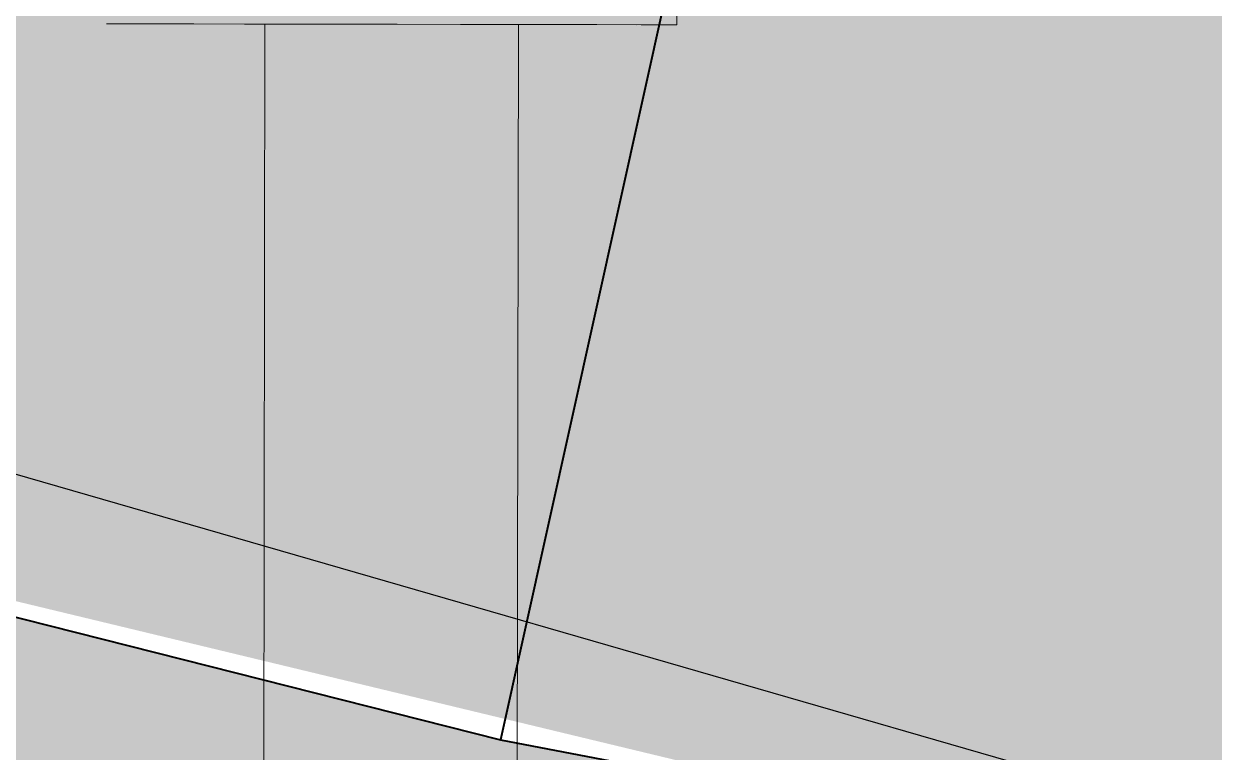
# Model space of a CAD drawing. Header units: metres. Extents: x -355 to -223, y 3 to 561.
# Drawn here: x -251.1686 to -251.0935, y 509.3321 to 509.378 of the extents above; entities that cross this region are included whole.
import ezdxf

# ---------------------------------------------------------------- set-up
doc = ezdxf.new("R2010")
doc.units = ezdxf.units.M
doc.linetypes.add('JacobsDash', pattern=[0.0045, 0.003, -0.0015])
for name, color, linetype, lineweight in [('A-DETL-GENF', 7, 'Continuous', 9), ('A-FLOR', 7, 'Continuous', 40), ('S-FSTN', 7, 'Continuous', 15)]:
    doc.layers.add(name, color=color, linetype=linetype, lineweight=lineweight)

# ---------------------------------------------------------------- blocks, each defined once
blk = doc.blocks.new('T2DPAA-T2D-C3S-RW-M2D-100010_dwg-40802999-DRG-2873035 - CONSTRUCTION SEQUENCE STAGE A9')
at = {"color": 254, "lineweight": 25, "true_color": 0xe3e3e3, "flags": 128}
blk.add_lwpolyline([(23.103722, -624.557081), (23.056466, -624.624362), (22.899819, -624.976138), (22.813693, -625.351461), (22.808589, -625.394509), (22.801299, -625.73634), (22.806363, -625.767482)], dxfattribs=at)
blk = doc.blocks.new('T2DPAA-T2D-PWC-RW-M2D-100010_RoadDesign_rvt-1-DRG-2873035 - CONSTRUCTION SEQUENCE STAGE A9')
at = {"color": 254, "lineweight": 25, "true_color": 0xd0d0d0, "rotation": 75.11694444444437}
blk.add_blockref('T2DPAA-T2D-C3S-RW-M2D-100010_dwg-40802999-DRG-2873035 - CONSTRUCTION SEQUENCE STAGE A9', (-1722.337041, 648.010456), dxfattribs=at)
blk = doc.blocks.new('20_BR04_Wall_Panel_Bracket_Connection - 20_BR04_Wall_Panel_Bracket_Connection-V219-DRG-2873035 - CONSTRUCTION SEQUENCE STAGE A9')
at = {"layer": 'S-FSTN', "color": 254, "linetype": 'JacobsDash', "lineweight": 9, "true_color": 0xe7e2dd}
for p, q in [((-1111.768377, 509.377988), (-1111.768278, 509.437988)), ((-1111.804374, 509.378048), (-1111.803675, 509.378047)), ((-1111.803675, 509.378047), (-1111.801798, 509.378044)), ((-1111.802127, 509.378044), (-1111.799335, 509.37804)), ((-1111.801798, 509.378044), (-1111.79887, 509.378039)), ((-1111.799335, 509.37804), (-1111.795659, 509.378034)), ((-1111.79887, 509.378039), (-1111.795091, 509.378033)), ((-1111.795659, 509.378034), (-1111.791352, 509.378026)), ((-1111.795091, 509.378033), (-1111.790718, 509.378025)), ((-1111.794377, 509.378031), (-1111.794457, 509.329628)), ((-1111.791352, 509.378026), (-1111.786705, 509.378019)), ((-1111.790718, 509.378025), (-1111.786049, 509.378018)), ((-1111.786049, 509.378018), (-1111.781402, 509.37801)), ((-1111.785993, 509.378018), (-1111.782036, 509.378011)), ((-1111.782036, 509.378011), (-1111.777662, 509.378004)), ((-1111.781402, 509.37801), (-1111.777094, 509.378003)), ((-1111.778458, 509.328839), (-1111.778377, 509.378005)), ((-1111.777662, 509.378004), (-1111.773883, 509.377998)), ((-1111.777094, 509.378003), (-1111.773419, 509.377997)), ((-1111.773883, 509.377998), (-1111.770955, 509.377993)), ((-1111.773419, 509.377997), (-1111.770627, 509.377992)), ((-1111.770627, 509.377992), (-1111.768908, 509.377989)), ((-1111.768908, 509.377989), (-1111.768377, 509.377988))]:
    blk.add_line(p, q, dxfattribs=at)

msp = doc.modelspace()

# ---------------------------------------------------------------- hatches: boundary and pattern name
at = {"layer": 'A-DETL-GENF', "true_color": 0xc0c0c0, "transparency": 33554611}
h = msp.add_hatch(color=9, dxfattribs=at)
h.paths.add_polyline_path([(-275.442967, 509.177707), (-275.369532, 509.599211), (-275.932709, 509.600262), (-276.006234, 509.178242), (-275.54424, 509.177803)])
h.paths.add_polyline_path([(-251.110702, 509.32752), (-251.138512, 509.332836), (-251.252579, 509.361698), (-251.39937, 509.410481), (-251.49608, 509.448998), (-251.590044, 509.492085), (-251.706839, 509.55504), (-254.986398, 509.561162), (-254.89473, 509.537408), (-254.75367, 509.512929), (-254.611084, 509.500045), (-251.138512, 509.328891)])
h.paths.add_polyline_path([(-269.907561, 544.183608), (-269.3442, 544.183613), (-269.270607, 544.606024), (-269.833874, 544.606559), (-269.89389, 544.262074)])
h.paths.add_polyline_path([(-250.565491, 544.18362), (-250.002131, 544.18362), (-249.931738, 544.587665), (-250.495005, 544.588199), (-250.560506, 544.212233)])
h = msp.add_hatch(color=9, dxfattribs=at)
h.paths.add_polyline_path([(-250.804197, 509.312413), (-250.768863, 509.515222), (-250.941305, 509.594681), (-251.10838, 509.68488), (-251.269421, 509.785458), (-251.423783, 509.896012), (-254.544641, 510.012903), (-254.669941, 510.044938), (-254.791876, 510.088042), (-254.909471, 510.141871), (-255.03332, 510.214025), (-255.12792, 510.279898), (-255.227025, 510.36299), (-255.318308, 510.454607), (-255.401038, 510.554015), (-255.474553, 510.660419), (-255.538265, 510.772967), (-255.591664, 510.890758), (-255.635912, 511.019164), (-255.669618, 511.161733), (-255.686142, 511.266002), (-255.694888, 511.395036), (-255.692067, 511.524335), (-250.002131, 544.18362), (-250.565491, 544.18362), (-250.575054, 544.128734), (-250.575055, 544.128727), (-256.254178, 511.524335), (-256.266055, 511.44769), (-256.276356, 511.304894), (-256.272815, 511.138266), (-256.260791, 511.01285), (-256.23723, 510.878137), (-256.201134, 510.739595), (-256.15385, 510.604461), (-256.095693, 510.473638), (-256.02705, 510.347999), (-255.948381, 510.228383), (-255.86021, 510.115588), (-255.763126, 510.010366), (-255.657776, 509.913421), (-255.544865, 509.825399), (-255.425145, 509.746887), (-255.299415, 509.678411), (-255.167114, 509.619938), (-255.017137, 509.569127), (-254.986398, 509.561162), (-251.706839, 509.55504), (-251.686013, 509.542484), (-251.581847, 509.48778), (-251.474639, 509.439303), (-251.364755, 509.397227), (-251.252579, 509.361698), (-251.110702, 509.32752), (-250.852778, 509.314808)])
h.paths.add_polyline_path([(-252.616773, 509.661458), (-252.616773, 509.661463), (-252.610888, 509.661458)])
h.paths.add_polyline_path([(-273.437813, 520.686955), (-269.344201, 544.183608), (-269.907561, 544.183608), (-274.001173, 520.686955)])
h.paths.add_polyline_path([(-269.775572, 544.110965), (-269.775588, 544.110969), (-269.771638, 544.110969)])

# ---------------------------------------------------------------- linework, layer by layer
at = {"layer": 'A-FLOR', "color": 254, "true_color": 0xdddddd}
for p, q in [((-251.096161, 509.523711), (-251.138512, 509.332836)), ((-251.252579, 509.361698), (-251.138512, 509.332836)), ((-251.138512, 509.332836), (-251.110702, 509.32752))]:
    msp.add_line(p, q, dxfattribs=at)

# ---------------------------------------------------------------- block references
at = {"lineweight": 5}
msp.add_blockref('T2DPAA-T2D-PWC-RW-M2D-100010_RoadDesign_rvt-1-DRG-2873035 - CONSTRUCTION SEQUENCE STAGE A9', (860.640995, 0), dxfattribs=at)
at = {"layer": 'S-FSTN', "color": 254, "linetype": 'JacobsDash', "lineweight": 9, "true_color": 0xe7e2dd}
msp.add_blockref('20_BR04_Wall_Panel_Bracket_Connection - 20_BR04_Wall_Panel_Bracket_Connection-V219-DRG-2873035 - CONSTRUCTION SEQUENCE STAGE A9', (860.640995, 0), dxfattribs=at)

doc.saveas('drawing.dxf')
